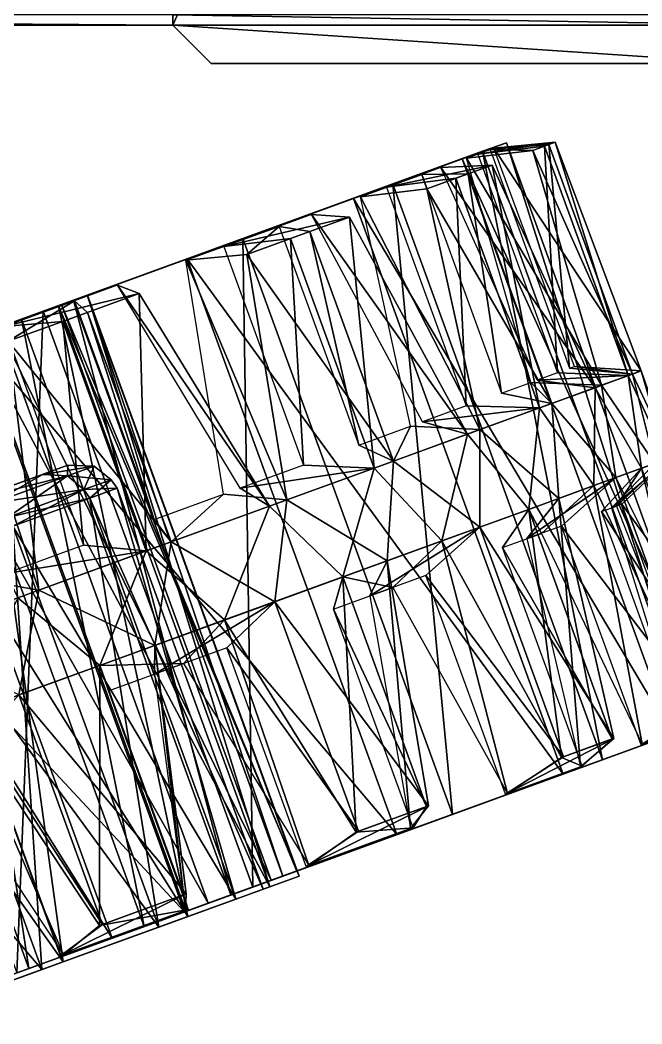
# Model space of a CAD drawing. Extents: x -226 to 261, y -163 to 113.
# Drawn here: x -80 to -39.4, y -135.2 to -69.7 of the extents above; entities that cross this region are included whole.
import ezdxf

# ---------------------------------------------------------------- set-up
doc = ezdxf.new("R2010")
doc.units = 0
doc.header["$MEASUREMENT"] = 0
doc.layers.get('0').update_dxf_attribs({"linetype": 'CONTINUOUS'})

msp = doc.modelspace()

# ---------------------------------------------------------------- linework, layer by layer
for points in [[(-29.9999, 20, -100), (-30, -70, -100), (-70, -70, -97.48)], [(-29.9999, 20, -100), (-70, -70, -97.48), (-70, 20, -97.48)], [(-70, -70, -10), (-70, -69.3168, -7.4775), (-165, -69.3168, -7.4775)], [(-70, -70, -10), (-165, -69.3168, -7.4775), (-165, -70, -10)], [(-29.9999, -70, -10), (-29.9999, -69.3168, -7.4775), (-70, -69.3168, -7.4775)], [(-29.9999, -70, -10), (-70, -69.3168, -7.4775), (-70, -70, -10)], [(-70, -70, -10), (-165, -70, -10), (-80, -70, -37.5)], [(-165, -70, -91.4898), (-70, -70, -97.4964), (-80, -70, -82.5)], [(-70, -70, -10), (-80, -70, -37.5), (-78.7388, -70, -37.8416)], [(-70, -70, -97.4964), (-78.7388, -70, -82.1584), (-80, -70, -82.5)], [(-70, -70, -10), (-78.7388, -70, -37.8416), (-77.8416, -70, -38.7388)], [(-70, -70, -97.4964), (-77.8416, -70, -81.2612), (-78.7388, -70, -82.1584)], [(-70, -70, -10), (-77.8416, -70, -38.7388), (-77.5, -70, -40)], [(-70, -70, -97.4964), (-77.5, -70, -80), (-77.8416, -70, -81.2612)], [(-70, -70, -10), (-77.5, -70, -40), (-77.5, -70, -80)], [(-70, -70, -97.4964), (-70, -70, -10), (-77.5, -70, -80)], [(-30, -70, -100), (-29.9999, -70, -82.5), (-70, -70, -82.5)], [(-30, -70, -100), (-70, -70, -82.5), (-70, -70, -97.48)], [(-32.4999, -72.5, -65), (-29.9999, -70, -55), (-70, -70, -55)], [(-32.4999, -72.5, -65), (-70, -70, -55), (-67.5, -72.5, -65)], [(-29.9999, -70, -55), (-29.9999, -70, -42.5), (-70, -70, -42.5)], [(-29.9999, -70, -55), (-70, -70, -42.5), (-70, -70, -55)], [(-32.4999, -72.5, -20), (-29.9999, -70, -10), (-70, -70, -10)], [(-32.4999, -72.5, -20), (-70, -70, -10), (-67.5, -72.5, -20)], [(-70, -70, -82.5), (-67.5, -72.5, -85), (-67.5, -72.5, -65)], [(-70, -70, -82.5), (-67.5, -72.5, -65), (-70, -70, -55)], [(-70, -70, -42.5), (-67.5, -72.5, -45), (-67.5, -72.5, -20)], [(-70, -70, -42.5), (-67.5, -72.5, -20), (-70, -70, -10)], [(-32.4999, -72.5, -85), (-32.4999, -72.5, -65), (-67.5, -72.5, -65)], [(-32.4999, -72.5, -85), (-67.5, -72.5, -65), (-67.5, -72.5, -85)], [(-32.4999, -72.5, -45), (-32.4999, -72.5, -20), (-67.5, -72.5, -20)], [(-32.4999, -72.5, -45), (-67.5, -72.5, -20), (-67.5, -72.5, -45)], [(-48.2338, -77.6628, -62.7337), (-75.6013, -87.6237, -61.5814), (-76.4964, -87.9495, -51.1828)], [(-48.2338, -77.6628, -62.7337), (-76.4964, -87.9495, -51.1828), (-49.7813, -78.226, -44.758)], [(-51.111, -78.71, -80.523), (-75.6013, -87.6237, -61.5814), (-48.2338, -77.6628, -62.7337)], [(-51.111, -78.71, -80.523), (-48.2338, -77.6628, -62.7337), (-34.553, -115.251, -62.7337)], [(-45.0457, -77.6298, -54.8295), (-49.0431, -78.0212, -56.6515), (-50.0919, -78.403, -47.0052)], [(-45.734, -77.8803, -48.3219), (-45.0457, -77.6298, -54.8295), (-50.0919, -78.403, -47.0052)], [(-45.734, -77.8803, -48.3219), (-50.0919, -78.403, -47.0052), (-44.8958, -92.6791, -47.0052)], [(-48.2338, -77.6628, -62.7337), (-49.7813, -78.226, -44.758), (-36.1005, -115.814, -44.758)], [(-45.4571, -77.7796, -69.31), (-49.3013, -78.1152, -66.7912), (-44.1052, -92.3914, -66.7912)], [(-45.4571, -77.7796, -69.31), (-46.513, -78.1639, -75.7452), (-49.3013, -78.1152, -66.7912)], [(-45.0457, -77.6298, -54.8295), (-39.4346, -92.5611, -59.0397), (-49.0431, -78.0212, -56.6515)], [(-48.2338, -77.6628, -62.7337), (-36.1005, -115.814, -44.758), (-34.553, -115.251, -62.7337)], [(-46.513, -78.1639, -75.7452), (-45.4571, -77.7796, -69.31), (-40.0019, -92.7676, -69.31)], [(-45.0457, -77.6298, -54.8295), (-45.734, -77.8803, -48.3219), (-40.2788, -92.8684, -48.3219)], [(-40.2788, -92.8684, -48.3219), (-45.734, -77.8803, -48.3219), (-44.8958, -92.6791, -47.0052)], [(-40.0019, -92.7676, -69.31), (-45.4571, -77.7796, -69.31), (-44.1052, -92.3914, -66.7912)], [(-39.4346, -92.5611, -59.0397), (-45.0457, -77.6298, -54.8295), (-40.2788, -92.8684, -48.3219)], [(-49.7813, -78.226, -44.758), (-76.4964, -87.9495, -51.1828), (-79.8901, -89.1848, -41.3851)], [(-49.7813, -78.226, -44.758), (-79.8901, -89.1848, -41.3851), (-55.6479, -80.3613, -27.8211)], [(-49.7813, -78.226, -44.758), (-55.6479, -80.3613, -27.8211), (-41.9671, -117.949, -27.8211)], [(-46.513, -78.1639, -75.7452), (-50.8388, -78.6748, -76.3414), (-49.3013, -78.1152, -66.7912)], [(-46.513, -78.1639, -75.7452), (-42.0178, -93.5014, -79.8137), (-50.8388, -78.6748, -76.3414)], [(-49.7813, -78.226, -44.758), (-41.9671, -117.949, -27.8211), (-36.1005, -115.814, -44.758)], [(-39.4346, -92.5611, -59.0397), (-43.7829, -92.2741, -60.6255), (-49.0431, -78.0212, -56.6515)], [(-42.0178, -93.5014, -79.8137), (-46.513, -78.1639, -75.7452), (-40.0019, -92.7676, -69.31)], [(-58.2167, -81.2963, -96.9137), (-77.2656, -88.2296, -71.8722), (-51.111, -78.71, -80.523)], [(-51.111, -78.71, -80.523), (-77.2656, -88.2296, -71.8722), (-75.6013, -87.6237, -61.5814)], [(-58.2167, -81.2963, -96.9137), (-51.111, -78.71, -80.523), (-37.4302, -116.298, -80.523)], [(-49.1572, -79.1263, -34.3238), (-52.5173, -79.2857, -37.2118), (-56.0598, -80.5751, -28.3157)], [(-51.5285, -79.9894, -28.319), (-49.1572, -79.1263, -34.3238), (-56.0598, -80.5751, -28.3157)], [(-49.1572, -79.1263, -34.3238), (-42.444, -93.6565, -38.3033), (-52.5173, -79.2857, -37.2118)], [(-42.444, -93.6565, -38.3033), (-46.2129, -93.1585, -40.9962), (-52.5173, -79.2857, -37.2118)], [(-49.1572, -79.1263, -34.3238), (-51.5285, -79.9894, -28.319), (-46.0733, -94.9774, -28.319)], [(-51.111, -78.71, -80.523), (-34.553, -115.251, -62.7337), (-37.4302, -116.298, -80.523)], [(-42.0178, -93.5014, -79.8137), (-46.6283, -93.3097, -80.1562), (-50.8388, -78.6748, -76.3414)], [(-42.444, -93.6565, -38.3033), (-49.1572, -79.1263, -34.3238), (-46.0733, -94.9774, -28.319)], [(-53.4269, -80.6803, -95.2291), (-57.7443, -81.1882, -94.562), (-53.7571, -79.737, -85.9384)], [(-50.7215, -79.6956, -89.4298), (-53.7571, -79.737, -85.9384), (-48.561, -94.0131, -85.9384)], [(-50.7215, -79.6956, -89.4298), (-53.4269, -80.6803, -95.2291), (-53.7571, -79.737, -85.9384)], [(-53.4269, -80.6803, -95.2291), (-50.7215, -79.6956, -89.4298), (-45.2663, -94.6837, -89.4298)], [(-45.2663, -94.6837, -89.4298), (-50.7215, -79.6956, -89.4298), (-48.561, -94.0131, -85.9384)], [(-55.6479, -80.3613, -27.8211), (-79.8901, -89.1848, -41.3851), (-85.5511, -91.2452, -32.856)], [(-55.6479, -80.3613, -27.8211), (-85.5511, -91.2452, -32.856), (-65.4338, -83.9231, -13.0772)], [(-55.6479, -80.3613, -27.8211), (-65.4338, -83.9231, -13.0772), (-51.753, -121.511, -13.0772)], [(-51.5285, -79.9894, -28.319), (-56.0598, -80.5751, -28.3157), (-50.8637, -94.8513, -28.3157)], [(-55.6479, -80.3613, -27.8211), (-51.753, -121.511, -13.0772), (-41.9671, -117.949, -27.8211)], [(-46.0733, -94.9774, -28.319), (-51.5285, -79.9894, -28.319), (-50.8637, -94.8513, -28.3157)], [(-53.4269, -80.6803, -95.2291), (-49.962, -96.3928, -98.8023), (-57.7443, -81.1882, -94.562)], [(-49.962, -96.3928, -98.8023), (-54.4964, -96.1734, -97.8891), (-57.7443, -81.1882, -94.562)], [(-49.962, -96.3928, -98.8023), (-53.4269, -80.6803, -95.2291), (-45.2663, -94.6837, -89.4298)], [(-69.0666, -85.2453, -110.789), (-81.3761, -89.7256, -81.3539), (-58.2167, -81.2963, -96.9137)], [(-58.2167, -81.2963, -96.9137), (-81.3761, -89.7256, -81.3539), (-77.2656, -88.2296, -71.8722)], [(-69.0666, -85.2453, -110.789), (-58.2167, -81.2963, -96.9137), (-44.5359, -118.884, -96.9137)], [(-58.2167, -81.2963, -96.9137), (-37.4302, -116.298, -80.523), (-44.5359, -118.884, -96.9137)], [(-58.4823, -82.5203, -16.0312), (-60.955, -82.3568, -19.7216), (-66.681, -84.4409, -12.3389)], [(-62.3271, -83.9197, -11.0479), (-58.4823, -82.5203, -16.0312), (-66.681, -84.4409, -12.3389)], [(-58.4823, -82.5203, -16.0312), (-62.3271, -83.9197, -11.0479), (-56.8718, -98.9078, -11.0479)], [(-50.7784, -96.6899, -19.433), (-53.7039, -95.885, -22.9879), (-60.955, -82.3568, -19.7216)], [(-58.4823, -82.5203, -16.0312), (-50.7784, -96.6899, -19.433), (-60.955, -82.3568, -19.7216)], [(-50.7784, -96.6899, -19.433), (-58.4823, -82.5203, -16.0312), (-56.8718, -98.9078, -11.0479)], [(-65.1754, -84.9564, -111.618), (-69.1543, -85.3411, -109.772), (-63.0655, -83.125, -102.795)], [(-61.0586, -83.458, -106.94), (-65.1754, -84.9564, -111.618), (-63.0655, -83.125, -102.795)], [(-61.0586, -83.458, -106.94), (-63.0655, -83.125, -102.795), (-57.8694, -97.4011, -102.795)], [(-65.1754, -84.9564, -111.618), (-61.0586, -83.458, -106.94), (-55.6034, -98.4461, -106.94)], [(-55.6034, -98.4461, -106.94), (-61.0586, -83.458, -106.94), (-57.8694, -97.4011, -102.795)], [(-65.4338, -83.9231, -13.0772), (-85.5511, -91.2452, -32.856), (-93.0935, -93.9904, -26.1768)], [(-65.4338, -83.9231, -13.0772), (-93.0935, -93.9904, -26.1768), (-78.4721, -88.6686, -1.5309)], [(-65.4338, -83.9231, -13.0772), (-78.4721, -88.6686, -1.5309), (-64.7913, -126.256, -1.5309)], [(-62.3271, -83.9197, -11.0479), (-66.681, -84.4409, -12.3389), (-61.4849, -98.717, -12.3389)], [(-65.4338, -83.9231, -13.0772), (-64.7913, -126.256, -1.5309), (-51.753, -121.511, -13.0772)], [(-56.8718, -98.9078, -11.0479), (-62.3271, -83.9197, -11.0479), (-61.4849, -98.717, -12.3389)], [(-65.1754, -84.9564, -111.618), (-62.5666, -100.981, -114.401), (-69.1543, -85.3411, -109.772)], [(-62.5666, -100.981, -114.401), (-65.1754, -84.9564, -111.618), (-55.6034, -98.4461, -106.94)], [(-82.9214, -90.288, -121.203), (-87.6526, -92.0101, -89.3804), (-69.0666, -85.2453, -110.789)], [(-69.0666, -85.2453, -110.789), (-87.6526, -92.0101, -89.3804), (-81.3761, -89.7256, -81.3539)], [(-82.9214, -90.288, -121.203), (-69.0666, -85.2453, -110.789), (-55.3858, -122.833, -110.789)], [(-62.5666, -100.981, -114.401), (-66.7002, -100.615, -112.34), (-69.1543, -85.3411, -109.772)], [(-69.0666, -85.2453, -110.789), (-44.5359, -118.884, -96.9137), (-55.3858, -122.833, -110.789)], [(-72.2036, -87.5145, -1.5045), (-73.6212, -86.9669, -5.6633), (-81.04, -89.6671, -0.3897)], [(-63.7045, -101.395, -4.047), (-65.6012, -100.215, -8.1409), (-73.6212, -86.9669, -5.6633)], [(-72.2036, -87.5145, -1.5045), (-63.7045, -101.395, -4.047), (-73.6212, -86.9669, -5.6633)], [(-77.19, -89.3294, 2.0535), (-72.2036, -87.5145, -1.5045), (-81.04, -89.6671, -0.3897)], [(-75.5719, -87.6131, -60), (-77.4725, -88.3048, -47.4364), (-63.668, -126.232, -47.4364)], [(-77.4725, -88.3048, -72.5636), (-75.5719, -87.6131, -60), (-61.7674, -125.541, -60)], [(-75.5719, -87.6131, -60), (-77.4725, -88.3048, -72.5636), (-77.4725, -88.3048, -47.4364)], [(-77.2656, -88.2296, -71.8722), (-61.9205, -125.211, -61.5814), (-75.6013, -87.6237, -61.5814)], [(-72.2036, -87.5145, -1.5045), (-77.19, -89.3294, 2.0535), (-71.7348, -104.317, 2.0535)], [(-75.6013, -87.6237, -61.5814), (-62.8156, -125.537, -51.1828), (-76.4964, -87.9495, -51.1828)], [(-75.6013, -87.6237, -61.5814), (-61.9205, -125.211, -61.5814), (-62.8156, -125.537, -51.1828)], [(-61.7674, -125.541, -60), (-75.5719, -87.6131, -60), (-63.668, -126.232, -47.4364)], [(-63.7045, -101.395, -4.047), (-72.2036, -87.5145, -1.5045), (-71.7348, -104.317, 2.0535)], [(-113.16, -101.294, -100), (-148.847, -114.283, -72.5636), (-77.4725, -88.3048, -72.5636)], [(-135.35, -109.37, -27.7164), (-77.4725, -88.3048, -72.5636), (-148.847, -114.283, -72.5636)], [(-90.9695, -93.2173, -27.7164), (-77.4725, -88.3048, -72.5636), (-135.35, -109.37, -27.7164)], [(-90.9696, -93.2173, -92.2836), (-113.16, -101.294, -100), (-77.4725, -88.3048, -72.5636)], [(-82.8229, -90.2522, -83.6142), (-90.9696, -93.2173, -92.2836), (-77.4725, -88.3048, -72.5636)], [(-82.8229, -90.2522, -36.3859), (-77.4725, -88.3048, -47.4364), (-90.9695, -93.2173, -27.7164)], [(-77.4725, -88.3048, -47.4364), (-77.4725, -88.3048, -72.5636), (-90.9695, -93.2173, -27.7164)], [(-80.7435, -90.6227, -123.607), (-84.0919, -90.7779, -120.775), (-76.4194, -87.9854, -115.978)], [(-77.4725, -88.3048, -47.4364), (-82.8229, -90.2522, -36.3859), (-69.0184, -128.18, -36.3859)], [(-82.8229, -90.2522, -83.6142), (-77.4725, -88.3048, -72.5636), (-63.668, -126.232, -72.5636)], [(-81.3761, -89.7256, -81.3539), (-63.5848, -125.817, -71.8722), (-77.2656, -88.2296, -71.8722)], [(-75.5674, -88.7388, -120.41), (-80.7435, -90.6227, -123.607), (-76.4194, -87.9854, -115.978)], [(-76.4964, -87.9495, -51.1828), (-66.2093, -126.772, -41.3851), (-79.8901, -89.1848, -41.3851)], [(-63.668, -126.232, -47.4364), (-77.4725, -88.3048, -47.4364), (-69.0184, -128.18, -36.3859)], [(-63.668, -126.232, -72.5636), (-77.4725, -88.3048, -72.5636), (-61.7674, -125.541, -60)], [(-77.2656, -88.2296, -71.8722), (-63.5848, -125.817, -71.8722), (-61.9205, -125.211, -61.5814)], [(-76.4964, -87.9495, -51.1828), (-62.8156, -125.537, -51.1828), (-66.2093, -126.772, -41.3851)], [(-75.5674, -88.7388, -120.41), (-76.4194, -87.9854, -115.978), (-71.2233, -102.262, -115.978)], [(-78.4721, -88.6686, -1.5309), (-93.0935, -93.9904, -26.1768), (-102.003, -97.2334, -21.8025)], [(-78.4721, -88.6686, -1.5309), (-102.003, -97.2334, -21.8025), (-93.8743, -94.2746, 6.0307)], [(-78.4721, -88.6686, -1.5309), (-93.8743, -94.2746, 6.0307), (-80.1935, -131.862, 6.0307)], [(-80.7435, -90.6227, -123.607), (-75.5674, -88.7388, -120.41), (-70.1123, -103.727, -120.41)], [(-78.4721, -88.6686, -1.5309), (-80.1935, -131.862, 6.0307), (-64.7913, -126.256, -1.5309)], [(-70.1123, -103.727, -120.41), (-75.5674, -88.7388, -120.41), (-71.2233, -102.262, -115.978)], [(-87.6526, -92.0101, -89.3804), (-67.6953, -127.313, -81.3539), (-81.3761, -89.7256, -81.3539)], [(-79.8901, -89.1848, -41.3851), (-71.8703, -128.833, -32.856), (-85.5511, -91.2452, -32.856)], [(-81.3761, -89.7256, -81.3539), (-67.6953, -127.313, -81.3539), (-63.5848, -125.817, -71.8722)], [(-77.19, -89.3294, 2.0535), (-81.04, -89.6671, -0.3897), (-75.8439, -103.943, -0.3897)], [(-79.8901, -89.1848, -41.3851), (-66.2093, -126.772, -41.3851), (-71.8703, -128.833, -32.856)], [(-71.7348, -104.317, 2.0535), (-77.19, -89.3294, 2.0535), (-75.8439, -103.943, -0.3897)], [(-98.8368, -96.0808, -127.446), (-82.9214, -90.288, -121.203), (-69.2406, -127.876, -121.203)], [(-90.9696, -93.2173, -92.2836), (-82.8229, -90.2522, -83.6142), (-69.0184, -128.18, -83.6141)], [(-82.8229, -90.2522, -36.3859), (-90.9695, -93.2173, -27.7164), (-77.1651, -131.145, -27.7164)], [(-82.9214, -90.288, -121.203), (-55.3858, -122.833, -110.789), (-69.2406, -127.876, -121.203)], [(-69.0184, -128.18, -36.3859), (-82.8229, -90.2522, -36.3859), (-77.1651, -131.145, -27.7164)], [(-69.0184, -128.18, -83.6141), (-82.8229, -90.2522, -83.6142), (-63.668, -126.232, -72.5636)], [(-80.7435, -90.6227, -123.607), (-78.7493, -106.871, -125.396), (-84.0919, -90.7779, -120.775)], [(-78.7493, -106.871, -125.396), (-82.2009, -106.257, -122.395), (-84.0919, -90.7779, -120.775)], [(-78.7493, -106.871, -125.396), (-80.7435, -90.6227, -123.607), (-70.1123, -103.727, -120.41)], [(-85.5511, -91.2452, -32.856), (-79.4127, -131.578, -26.1768), (-93.0935, -93.9904, -26.1768)], [(-85.5511, -91.2452, -32.856), (-71.8703, -128.833, -32.856), (-79.4127, -131.578, -26.1768)], [(-95.6674, -94.9272, -95.4046), (-73.9718, -129.598, -89.3804), (-87.6526, -92.0101, -89.3804)], [(-87.6526, -92.0101, -89.3804), (-73.9718, -129.598, -89.3804), (-67.6953, -127.313, -81.3539)], [(-40.0019, -92.7676, -69.31), (-44.1052, -92.3914, -66.7912), (-43.7829, -92.2741, -60.6255)], [(-39.4346, -92.5611, -59.0397), (-40.0019, -92.7676, -69.31), (-43.7829, -92.2741, -60.6255)], [(-40.2788, -92.8684, -48.3219), (-44.8958, -92.6791, -47.0052), (-46.2129, -93.1585, -40.9962)], [(-42.444, -93.6565, -38.3033), (-40.2788, -92.8684, -48.3219), (-46.2129, -93.1585, -40.9962)], [(-39.4063, -98.916, -42.1341), (-40.2788, -92.8684, -48.3219), (-42.444, -93.6565, -38.3033)], [(-38.5343, -98.5986, -73.2357), (-42.0178, -93.5014, -79.8137), (-40.0019, -92.7676, -69.31)], [(-37.7501, -98.3132, -52.2701), (-39.4346, -92.5611, -59.0397), (-40.2788, -92.8684, -48.3219)], [(-39.4063, -98.916, -42.1341), (-37.7501, -98.3132, -52.2701), (-40.2788, -92.8684, -48.3219)], [(-37.4487, -98.2035, -63.0207), (-40.0019, -92.7676, -69.31), (-39.4346, -92.5611, -59.0397)], [(-37.4487, -98.2035, -63.0207), (-38.5343, -98.5986, -73.2357), (-40.0019, -92.7676, -69.31)], [(-37.7501, -98.3132, -52.2701), (-37.4487, -98.2035, -63.0207), (-39.4346, -92.5611, -59.0397)], [(-101.354, -96.9968, -97.9774), (-90.9696, -93.2173, -92.2836), (-77.1651, -131.145, -92.2836)], [(-77.1651, -131.145, -92.2836), (-90.9696, -93.2173, -92.2836), (-69.0184, -128.18, -83.6141)], [(-77.1651, -131.145, -27.7164), (-90.9695, -93.2173, -27.7164), (-87.5492, -134.924, -22.0226)], [(-45.2663, -94.6837, -89.4298), (-48.561, -94.0131, -85.9384), (-46.6283, -93.3097, -80.1562)], [(-42.0178, -93.5014, -79.8137), (-45.2663, -94.6837, -89.4298), (-46.6283, -93.3097, -80.1562)], [(-42.5266, -100.052, -31.9409), (-42.444, -93.6565, -38.3033), (-46.0733, -94.9774, -28.319)], [(-41.0782, -99.5245, -83.593), (-45.2663, -94.6837, -89.4298), (-42.0178, -93.5014, -79.8137)], [(-42.5266, -100.052, -31.9409), (-39.4063, -98.916, -42.1341), (-42.444, -93.6565, -38.3033)], [(-38.5343, -98.5986, -73.2357), (-41.0782, -99.5245, -83.593), (-42.0178, -93.5014, -79.8137)], [(-93.0935, -93.9904, -26.1768), (-79.4127, -131.578, -26.1768), (-88.3226, -134.821, -21.8025)], [(-95.6674, -94.9272, -95.4046), (-81.9865, -132.515, -95.4047), (-73.9718, -129.598, -89.3804)], [(-46.0733, -94.9774, -28.319), (-50.8637, -94.8513, -28.3157), (-53.7039, -95.885, -22.9879)], [(-50.7784, -96.6899, -19.433), (-46.0733, -94.9774, -28.319), (-53.7039, -95.885, -22.9879)], [(-46.7771, -101.599, -22.7779), (-46.0733, -94.9774, -28.319), (-50.7784, -96.6899, -19.433)], [(-44.8078, -100.882, -92.9887), (-49.962, -96.3928, -98.8023), (-45.2663, -94.6837, -89.4298)], [(-46.7771, -101.599, -22.7779), (-42.5266, -100.052, -31.9409), (-46.0733, -94.9774, -28.319)], [(-41.0782, -99.5245, -83.593), (-44.8078, -100.882, -92.9887), (-45.2663, -94.6837, -89.4298)], [(-98.8368, -96.0808, -127.446), (-69.2406, -127.876, -121.203), (-85.156, -133.669, -127.446)], [(-55.6034, -98.4461, -106.94), (-57.8694, -97.4011, -102.795), (-54.4964, -96.1734, -97.8891)], [(-49.962, -96.3928, -98.8023), (-55.6034, -98.4461, -106.94), (-54.4964, -96.1734, -97.8891)], [(-52.4396, -103.66, -14.0313), (-50.7784, -96.6899, -19.433), (-56.8718, -98.9078, -11.0479)], [(-49.9701, -102.761, -102.054), (-55.6034, -98.4461, -106.94), (-49.962, -96.3928, -98.8023)], [(-52.4396, -103.66, -14.0313), (-46.7771, -101.599, -22.7779), (-50.7784, -96.6899, -19.433)], [(-44.8078, -100.882, -92.9887), (-49.9701, -102.761, -102.054), (-49.962, -96.3928, -98.8023)], [(-87.5492, -134.924, -97.9774), (-101.354, -96.9968, -97.9774), (-77.1651, -131.145, -92.2836)], [(-37.4487, -98.2035, -63.0207), (-40.6981, -101.256, -64.8127), (-41.3674, -101.5, -70.9417)], [(-38.5343, -98.5986, -73.2357), (-37.4487, -98.2035, -63.0207), (-41.3674, -101.5, -70.9417)], [(-37.4487, -98.2035, -63.0207), (-31.9935, -113.192, -63.0207), (-40.6981, -101.256, -64.8127)], [(-76.8502, -98.7201, -60), (-78.5139, -99.3256, -49.0038), (-89.6679, -103.385, -52.9225)], [(-88.5963, -102.995, -60), (-76.8502, -98.7201, -60), (-89.6679, -103.385, -52.9225)], [(-78.5139, -99.3256, -70.9962), (-76.8502, -98.7201, -60), (-88.5963, -102.995, -60)], [(-76.8502, -98.7201, -60), (-75.1391, -98.787, -60), (-78.5139, -99.3256, -49.0038)], [(-78.5139, -99.3256, -70.9962), (-76.8779, -99.42, -71.493), (-76.8502, -98.7201, -60)], [(-75.1391, -98.787, -60), (-76.878, -99.4199, -48.507), (-78.5139, -99.3256, -49.0038)], [(-75.1391, -98.787, -60), (-74.0365, -99.6667, -60), (-76.878, -99.4199, -48.507)], [(-76.8779, -99.42, -71.493), (-75.1391, -98.787, -60), (-76.8502, -98.7201, -60)], [(-76.8779, -99.42, -71.493), (-75.8101, -100.312, -71.7236), (-75.1391, -98.787, -60)], [(-75.8101, -100.312, -71.7236), (-74.0365, -99.6667, -60), (-75.1391, -98.787, -60)], [(-56.8718, -98.9078, -11.0479), (-61.4849, -98.717, -12.3389), (-65.6012, -100.215, -8.1409)], [(-63.7045, -101.395, -4.047), (-56.8718, -98.9078, -11.0479), (-65.6012, -100.215, -8.1409)], [(-58.9104, -106.015, -6.6252), (-56.8718, -98.9078, -11.0479), (-63.7045, -101.395, -4.047)], [(-56.0141, -104.961, -109.833), (-62.5666, -100.981, -114.401), (-55.6034, -98.4461, -106.94)], [(-58.9104, -106.015, -6.6252), (-52.4396, -103.66, -14.0313), (-56.8718, -98.9078, -11.0479)], [(-49.9701, -102.761, -102.054), (-56.0141, -104.961, -109.833), (-55.6034, -98.4461, -106.94)], [(-42.5266, -100.052, -31.9409), (-35.6847, -114.535, -35.8675), (-39.4063, -98.916, -42.1341)], [(-39.4063, -98.916, -42.1341), (-42.0173, -101.736, -45.0587), (-41.0412, -101.381, -51.1459)], [(-39.4063, -98.916, -42.1341), (-33.9511, -113.904, -42.1341), (-42.0173, -101.736, -45.0587)], [(-38.5343, -98.5986, -73.2357), (-41.3674, -101.5, -70.9417), (-36.8699, -116.03, -74.8354)], [(-38.5343, -98.5986, -73.2357), (-33.9057, -113.888, -77.3412), (-41.0782, -99.5245, -83.593)], [(-37.7501, -98.3132, -52.2701), (-41.0412, -101.381, -51.1459), (-35.486, -115.526, -55.1021)], [(-37.7501, -98.3132, -52.2701), (-39.4063, -98.916, -42.1341), (-41.0412, -101.381, -51.1459)], [(-35.6847, -114.535, -35.8675), (-33.9511, -113.904, -42.1341), (-39.4063, -98.916, -42.1341)], [(-78.5139, -99.3256, -49.0038), (-83.1951, -101.029, -39.3376), (-92.676, -104.48, -46.7169)], [(-89.6679, -103.385, -52.9225), (-78.5139, -99.3256, -49.0038), (-92.676, -104.48, -46.7169)], [(-89.6679, -103.385, -67.0775), (-78.5139, -99.3256, -70.9962), (-88.5963, -102.995, -60)], [(-83.1951, -101.029, -80.6624), (-78.5139, -99.3256, -70.9962), (-89.6679, -103.385, -67.0775)], [(-78.5139, -99.3256, -49.0038), (-76.878, -99.4199, -48.507), (-83.1951, -101.029, -39.3376)], [(-83.1951, -101.029, -80.6624), (-81.7713, -101.201, -81.5981), (-78.5139, -99.3256, -70.9962)], [(-76.878, -99.4199, -48.507), (-81.7713, -101.201, -38.402), (-83.1951, -101.029, -39.3376)], [(-81.7713, -101.201, -81.5981), (-76.8779, -99.42, -71.493), (-78.5139, -99.3256, -70.9962)], [(-76.878, -99.4199, -48.507), (-75.8101, -100.312, -48.2765), (-81.7713, -101.201, -38.402)], [(-81.7713, -101.201, -81.5981), (-80.8019, -102.129, -82.0322), (-76.8779, -99.42, -71.493)], [(-80.8019, -102.129, -82.0322), (-75.8101, -100.312, -71.7236), (-76.8779, -99.42, -71.493)], [(-74.0365, -99.6667, -60), (-75.8101, -100.312, -48.2765), (-76.878, -99.4199, -48.507)], [(-41.0782, -99.5245, -83.593), (-44.6395, -102.69, -84.101), (-46.8947, -103.511, -89.7367)], [(-44.8078, -100.882, -92.9887), (-41.0782, -99.5245, -83.593), (-46.8947, -103.511, -89.7367)], [(-41.0782, -99.5245, -83.593), (-35.623, -114.513, -83.593), (-44.6395, -102.69, -84.101)], [(-33.9057, -113.888, -77.3412), (-35.623, -114.513, -83.593), (-41.0782, -99.5245, -83.593)], [(-74.0365, -99.6667, -60), (-73.6459, -100.214, -60), (-75.8101, -100.312, -48.2765)], [(-75.8101, -100.312, -71.7236), (-75.428, -100.863, -71.7799), (-74.0365, -99.6667, -60)], [(-73.6459, -100.214, -60), (-75.428, -100.863, -48.2201), (-75.8101, -100.312, -48.2765)], [(-75.428, -100.863, -71.7799), (-73.6459, -100.214, -60), (-74.0365, -99.6667, -60)], [(-73.6459, -100.214, -60), (-64.1166, -126.396, -60), (-75.428, -100.863, -48.2201)], [(-75.428, -100.863, -71.7799), (-65.8988, -127.044, -71.7799), (-73.6459, -100.214, -60)], [(-65.8988, -127.044, -71.7799), (-64.1166, -126.396, -60), (-73.6459, -100.214, -60)], [(-42.5266, -100.052, -31.9409), (-46.7771, -101.599, -22.7779), (-45.9458, -103.166, -32.0836)], [(-42.5266, -100.052, -31.9409), (-45.9458, -103.166, -32.0836), (-39.3647, -116.938, -35.7551)], [(-35.6847, -114.535, -35.8675), (-42.5266, -100.052, -31.9409), (-39.3647, -116.938, -35.7551)], [(-75.8101, -100.312, -48.2765), (-80.8019, -102.129, -37.9679), (-81.7713, -101.201, -38.402)], [(-75.8101, -100.312, -48.2765), (-75.428, -100.863, -48.2201), (-80.8019, -102.129, -37.9679)], [(-80.8019, -102.129, -82.0322), (-80.4438, -102.689, -82.1383), (-75.8101, -100.312, -71.7236)], [(-75.428, -100.863, -48.2201), (-80.4438, -102.688, -37.8617), (-80.8019, -102.129, -37.9679)], [(-80.4438, -102.689, -82.1383), (-75.428, -100.863, -71.7799), (-75.8101, -100.312, -71.7236)], [(-75.428, -100.863, -48.2201), (-65.8988, -127.044, -48.2201), (-80.4438, -102.688, -37.8617)], [(-80.4438, -102.689, -82.1383), (-70.9146, -128.87, -82.1383), (-75.428, -100.863, -71.7799)], [(-64.1166, -126.396, -60), (-65.8988, -127.044, -48.2201), (-75.428, -100.863, -48.2201)], [(-70.9146, -128.87, -82.1383), (-65.8988, -127.044, -71.7799), (-75.428, -100.863, -71.7799)], [(-70.1123, -103.727, -120.41), (-71.2233, -102.262, -115.978), (-66.7002, -100.615, -112.34)], [(-62.5666, -100.981, -114.401), (-70.1123, -103.727, -120.41), (-66.7002, -100.615, -112.34)], [(-44.8078, -100.882, -92.9887), (-41.225, -116.552, -96.6395), (-49.9701, -102.761, -102.054)], [(-44.8078, -100.882, -92.9887), (-46.8947, -103.511, -89.7367), (-43.3928, -118.404, -93.2296)], [(-41.225, -116.552, -96.6395), (-44.8078, -100.882, -92.9887), (-43.3928, -118.404, -93.2296)], [(-66.6226, -108.822, -0.0511), (-63.7045, -101.395, -4.047), (-71.7348, -104.317, 2.0535)], [(-63.3438, -107.629, -116.862), (-70.1123, -103.727, -120.41), (-62.5666, -100.981, -114.401)], [(-66.6226, -108.822, -0.0511), (-58.9104, -106.015, -6.6252), (-63.7045, -101.395, -4.047)], [(-56.0141, -104.961, -109.833), (-63.3438, -107.629, -116.862), (-62.5666, -100.981, -114.401)], [(-31.9935, -113.192, -63.0207), (-35.502, -115.532, -64.8127), (-40.6981, -101.256, -64.8127)], [(-52.4396, -103.66, -14.0313), (-44.6268, -117.79, -17.3418), (-46.7771, -101.599, -22.7779)], [(-46.7771, -101.599, -22.7779), (-48.4812, -104.089, -26.5714), (-45.9458, -103.166, -32.0836)], [(-46.7771, -101.599, -22.7779), (-41.3219, -116.587, -22.7779), (-48.4812, -104.089, -26.5714)], [(-44.6268, -117.79, -17.3418), (-41.3219, -116.587, -22.7779), (-46.7771, -101.599, -22.7779)], [(-33.9511, -113.904, -42.1341), (-36.8212, -116.012, -45.0587), (-42.0173, -101.736, -45.0587)], [(-80.4438, -102.688, -37.8617), (-70.9146, -128.87, -37.8617), (-88.0812, -105.468, -29.7342)], [(-88.0812, -105.468, -90.2657), (-78.552, -131.65, -90.2657), (-80.4438, -102.689, -82.1383)], [(-65.8988, -127.044, -48.2201), (-70.9146, -128.87, -37.8617), (-80.4438, -102.688, -37.8617)], [(-78.552, -131.65, -90.2657), (-70.9146, -128.87, -82.1383), (-80.4438, -102.689, -82.1383)], [(-49.9701, -102.761, -102.054), (-53.4928, -105.913, -101.255), (-57.1361, -107.239, -105.922)], [(-56.0141, -104.961, -109.833), (-49.9701, -102.761, -102.054), (-57.1361, -107.239, -105.922)], [(-49.9701, -102.761, -102.054), (-44.5149, -117.749, -102.054), (-53.4928, -105.913, -101.255)], [(-41.225, -116.552, -96.6395), (-44.5149, -117.749, -102.054), (-49.9701, -102.761, -102.054)], [(-35.623, -114.513, -83.593), (-39.4434, -116.967, -84.101), (-44.6395, -102.69, -84.101)], [(-71.7348, -104.317, 2.0535), (-75.8439, -103.943, -0.3897), (-80.8878, -105.779, 2.3531)], [(-71.1816, -110.481, -122.414), (-78.7493, -106.871, -125.396), (-70.1123, -103.727, -120.41)], [(-63.3438, -107.629, -116.862), (-71.1816, -110.481, -122.414), (-70.1123, -103.727, -120.41)], [(-52.4396, -103.66, -14.0313), (-58.9104, -106.015, -6.6252), (-55.6497, -106.698, -15.4125)], [(-52.4396, -103.66, -14.0313), (-55.6497, -106.698, -15.4125), (-48.164, -120.141, -18.4834)], [(-44.6268, -117.79, -17.3418), (-52.4396, -103.66, -14.0313), (-48.164, -120.141, -18.4834)], [(-41.3219, -116.587, -22.7779), (-43.2851, -118.365, -26.5714), (-48.4812, -104.089, -26.5714)], [(-80.1128, -107.367, 6.6255), (-71.7348, -104.317, 2.0535), (-80.8878, -105.779, 2.3531)], [(-74.7589, -111.783, 5.0103), (-71.7348, -104.317, 2.0535), (-80.1128, -107.367, 6.6255)], [(-74.7589, -111.783, 5.0103), (-66.6226, -108.822, -0.0511), (-71.7348, -104.317, 2.0535)], [(-88.0812, -105.468, -29.7342), (-78.5519, -131.65, -29.7343), (-97.8148, -109.011, -24.3965)], [(-88.2856, -135.192, -95.6034), (-78.552, -131.65, -90.2657), (-88.0812, -105.468, -90.2657)], [(-70.9146, -128.87, -37.8617), (-78.5519, -131.65, -29.7343), (-88.0812, -105.468, -29.7342)], [(-56.0141, -104.961, -109.833), (-53.3128, -120.951, -112.726), (-63.3438, -107.629, -116.862)], [(-56.0141, -104.961, -109.833), (-57.1361, -107.239, -105.922), (-54.4822, -122.44, -108.723)], [(-53.3128, -120.951, -112.726), (-56.0141, -104.961, -109.833), (-54.4822, -122.44, -108.723)], [(-66.6226, -108.822, -0.0511), (-58.0432, -122.673, -2.4739), (-58.9104, -106.015, -6.6252)], [(-58.9104, -106.015, -6.6252), (-59.523, -108.108, -10.9444), (-55.6497, -106.698, -15.4125)], [(-58.9104, -106.015, -6.6252), (-53.4552, -121.003, -6.6252), (-59.523, -108.108, -10.9444)], [(-58.0432, -122.673, -2.4739), (-53.4552, -121.003, -6.6252), (-58.9104, -106.015, -6.6252)], [(-44.5149, -117.749, -102.054), (-48.2967, -120.189, -101.255), (-53.4928, -105.913, -101.255)], [(-78.7493, -106.871, -125.396), (-87.5671, -110.08, -128.857), (-82.2009, -106.257, -122.395)], [(-80.0577, -113.712, -126.888), (-87.5671, -110.08, -128.857), (-78.7493, -106.871, -125.396)], [(-83.8708, -115.1, 8.9231), (-74.7589, -111.783, 5.0103), (-80.1128, -107.367, 6.6255)], [(-71.1816, -110.481, -122.414), (-80.0577, -113.712, -126.888), (-78.7493, -106.871, -125.396)], [(-63.3438, -107.629, -116.862), (-66.4884, -110.643, -114.857), (-71.2082, -112.361, -118.19)], [(-71.1816, -110.481, -122.414), (-63.3438, -107.629, -116.862), (-71.2082, -112.361, -118.19)], [(-63.3438, -107.629, -116.862), (-57.8886, -122.617, -116.862), (-66.4884, -110.643, -114.857)], [(-53.3128, -120.951, -112.726), (-57.8886, -122.617, -116.862), (-63.3438, -107.629, -116.862)], [(-53.4552, -121.003, -6.6252), (-54.3269, -122.384, -10.9444), (-59.523, -108.108, -10.9444)], [(-78.5519, -131.65, -29.7343), (-88.2856, -135.192, -24.3965), (-97.8148, -109.011, -24.3965)], [(-66.6226, -108.822, -0.0511), (-74.7589, -111.783, 5.0103), (-69.3124, -111.671, -2.5242)], [(-66.6226, -108.822, -0.0511), (-69.3124, -111.671, -2.5242), (-61.1188, -124.856, -4.7454)], [(-58.0432, -122.673, -2.4739), (-66.6226, -108.822, -0.0511), (-61.1188, -124.856, -4.7454)], [(-71.1816, -110.481, -122.414), (-69.1271, -126.707, -124.331), (-80.0577, -113.712, -126.888)], [(-71.1816, -110.481, -122.414), (-71.2082, -112.361, -118.19), (-69.1863, -127.792, -120.087)], [(-69.1271, -126.707, -124.331), (-71.1816, -110.481, -122.414), (-69.1863, -127.792, -120.087)], [(-57.8886, -122.617, -116.862), (-61.2923, -124.919, -114.857), (-66.4884, -110.643, -114.857)], [(-83.8708, -115.1, 8.9231), (-74.7866, -128.767, 7.5633), (-74.7589, -111.783, 5.0103)], [(-74.7866, -128.767, 7.5633), (-69.3037, -126.771, 5.0103), (-74.7589, -111.783, 5.0103)], [(-74.7589, -111.783, 5.0103), (-74.1934, -113.447, 0.5454), (-69.3124, -111.671, -2.5242)], [(-74.7589, -111.783, 5.0103), (-69.3037, -126.771, 5.0103), (-74.1934, -113.447, 0.5454)], [(-80.0577, -113.712, -126.888), (-74.6025, -128.7, -126.888), (-82.5273, -116.48, -123.884)], [(-69.1271, -126.707, -124.331), (-74.6025, -128.7, -126.888), (-80.0577, -113.712, -126.888)], [(-69.3037, -126.771, 5.0103), (-68.9973, -127.723, 0.5454), (-74.1934, -113.447, 0.5454)], [(-33.9057, -113.888, -77.3412), (-36.8699, -116.03, -74.8354), (-39.4434, -116.967, -84.101)], [(-35.623, -114.513, -83.593), (-33.9057, -113.888, -77.3412), (-39.4434, -116.967, -84.101)], [(-83.8708, -115.1, 8.9231), (-85.783, -117.665, 5.5988), (-77.1307, -130.684, 4.3865)], [(-74.7866, -128.767, 7.5633), (-83.8708, -115.1, 8.9231), (-77.1307, -130.684, 4.3865)], [(-34.553, -115.251, -62.7337), (-36.1005, -115.814, -44.758), (-62.8156, -125.537, -51.1828)], [(-34.553, -115.251, -62.7337), (-62.8156, -125.537, -51.1828), (-61.9205, -125.211, -61.5814)], [(-37.4302, -116.298, -80.523), (-34.553, -115.251, -62.7337), (-61.9205, -125.211, -61.5814)], [(-36.1005, -115.814, -44.758), (-41.9671, -117.949, -27.8211), (-66.2093, -126.772, -41.3851)], [(-36.1005, -115.814, -44.758), (-66.2093, -126.772, -41.3851), (-62.8156, -125.537, -51.1828)], [(-74.6025, -128.7, -126.888), (-77.3312, -130.757, -123.884), (-82.5273, -116.48, -123.884)], [(-44.5359, -118.884, -96.9137), (-37.4302, -116.298, -80.523), (-63.5848, -125.817, -71.8722)], [(-37.4302, -116.298, -80.523), (-61.9205, -125.211, -61.5814), (-63.5848, -125.817, -71.8722)], [(-41.225, -116.552, -96.6395), (-43.3928, -118.404, -93.2296), (-48.2967, -120.189, -101.255)], [(-44.5149, -117.749, -102.054), (-41.225, -116.552, -96.6395), (-48.2967, -120.189, -101.255)], [(-41.3219, -116.587, -22.7779), (-44.6268, -117.79, -17.3418), (-43.2851, -118.365, -26.5714)], [(-41.9671, -117.949, -27.8211), (-51.753, -121.511, -13.0772), (-71.8703, -128.833, -32.856)], [(-41.9671, -117.949, -27.8211), (-71.8703, -128.833, -32.856), (-66.2093, -126.772, -41.3851)], [(-44.6268, -117.79, -17.3418), (-48.164, -120.141, -18.4834), (-43.2851, -118.365, -26.5714)], [(-55.3858, -122.833, -110.789), (-44.5359, -118.884, -96.9137), (-67.6953, -127.313, -81.3539)], [(-44.5359, -118.884, -96.9137), (-63.5848, -125.817, -71.8722), (-67.6953, -127.313, -81.3539)], [(-53.3128, -120.951, -112.726), (-54.4822, -122.44, -108.723), (-61.2923, -124.919, -114.857)], [(-57.8886, -122.617, -116.862), (-53.3128, -120.951, -112.726), (-61.2923, -124.919, -114.857)], [(-53.4552, -121.003, -6.6252), (-58.0432, -122.673, -2.4739), (-54.3269, -122.384, -10.9444)], [(-51.753, -121.511, -13.0772), (-64.7913, -126.256, -1.5309), (-79.4127, -131.578, -26.1768)], [(-51.753, -121.511, -13.0772), (-79.4127, -131.578, -26.1768), (-71.8703, -128.833, -32.856)], [(-58.0432, -122.673, -2.4739), (-61.1188, -124.856, -4.7454), (-54.3269, -122.384, -10.9444)], [(-69.2406, -127.876, -121.203), (-55.3858, -122.833, -110.789), (-73.9718, -129.598, -89.3804)], [(-55.3858, -122.833, -110.789), (-67.6953, -127.313, -81.3539), (-73.9718, -129.598, -89.3804)], [(-61.7674, -125.541, -60), (-63.668, -126.232, -47.4364), (-65.8988, -127.044, -48.2201)], [(-64.1166, -126.396, -60), (-61.7674, -125.541, -60), (-65.8988, -127.044, -48.2201)], [(-63.668, -126.232, -72.5636), (-61.7674, -125.541, -60), (-64.1166, -126.396, -60)], [(-64.7913, -126.256, -1.5309), (-80.1935, -131.862, 6.0307), (-88.3226, -134.821, -21.8025)], [(-64.7913, -126.256, -1.5309), (-88.3226, -134.821, -21.8025), (-79.4127, -131.578, -26.1768)], [(-63.668, -126.232, -47.4364), (-69.0184, -128.18, -36.3859), (-70.9146, -128.87, -37.8617)], [(-65.8988, -127.044, -48.2201), (-63.668, -126.232, -47.4364), (-70.9146, -128.87, -37.8617)], [(-69.0184, -128.18, -83.6141), (-63.668, -126.232, -72.5636), (-65.8988, -127.044, -71.7799)], [(-65.8988, -127.044, -71.7799), (-63.668, -126.232, -72.5636), (-64.1166, -126.396, -60)], [(-69.1271, -126.707, -124.331), (-69.1863, -127.792, -120.087), (-77.3312, -130.757, -123.884)], [(-74.6025, -128.7, -126.888), (-69.1271, -126.707, -124.331), (-77.3312, -130.757, -123.884)], [(-69.3037, -126.771, 5.0103), (-74.7866, -128.767, 7.5633), (-68.9973, -127.723, 0.5454)], [(-70.9146, -128.87, -82.1383), (-69.0184, -128.18, -83.6141), (-65.8988, -127.044, -71.7799)], [(-74.7866, -128.767, 7.5633), (-77.1307, -130.684, 4.3865), (-68.9973, -127.723, 0.5454)], [(-85.156, -133.669, -127.446), (-69.2406, -127.876, -121.203), (-81.9865, -132.515, -95.4047)], [(-69.2406, -127.876, -121.203), (-73.9718, -129.598, -89.3804), (-81.9865, -132.515, -95.4047)], [(-69.0184, -128.18, -36.3859), (-77.1651, -131.145, -27.7164), (-78.5519, -131.65, -29.7343)], [(-70.9146, -128.87, -37.8617), (-69.0184, -128.18, -36.3859), (-78.5519, -131.65, -29.7343)], [(-77.1651, -131.145, -92.2836), (-69.0184, -128.18, -83.6141), (-70.9146, -128.87, -82.1383)], [(-78.552, -131.65, -90.2657), (-77.1651, -131.145, -92.2836), (-70.9146, -128.87, -82.1383)], [(-77.1651, -131.145, -27.7164), (-87.5492, -134.924, -22.0226), (-88.2856, -135.192, -24.3965)], [(-78.5519, -131.65, -29.7343), (-77.1651, -131.145, -27.7164), (-88.2856, -135.192, -24.3965)], [(-88.2856, -135.192, -95.6034), (-87.5492, -134.924, -97.9774), (-78.552, -131.65, -90.2657)], [(-87.5492, -134.924, -97.9774), (-77.1651, -131.145, -92.2836), (-78.552, -131.65, -90.2657)]]:
    msp.add_3dface(points)

doc.saveas('drawing.dxf')
